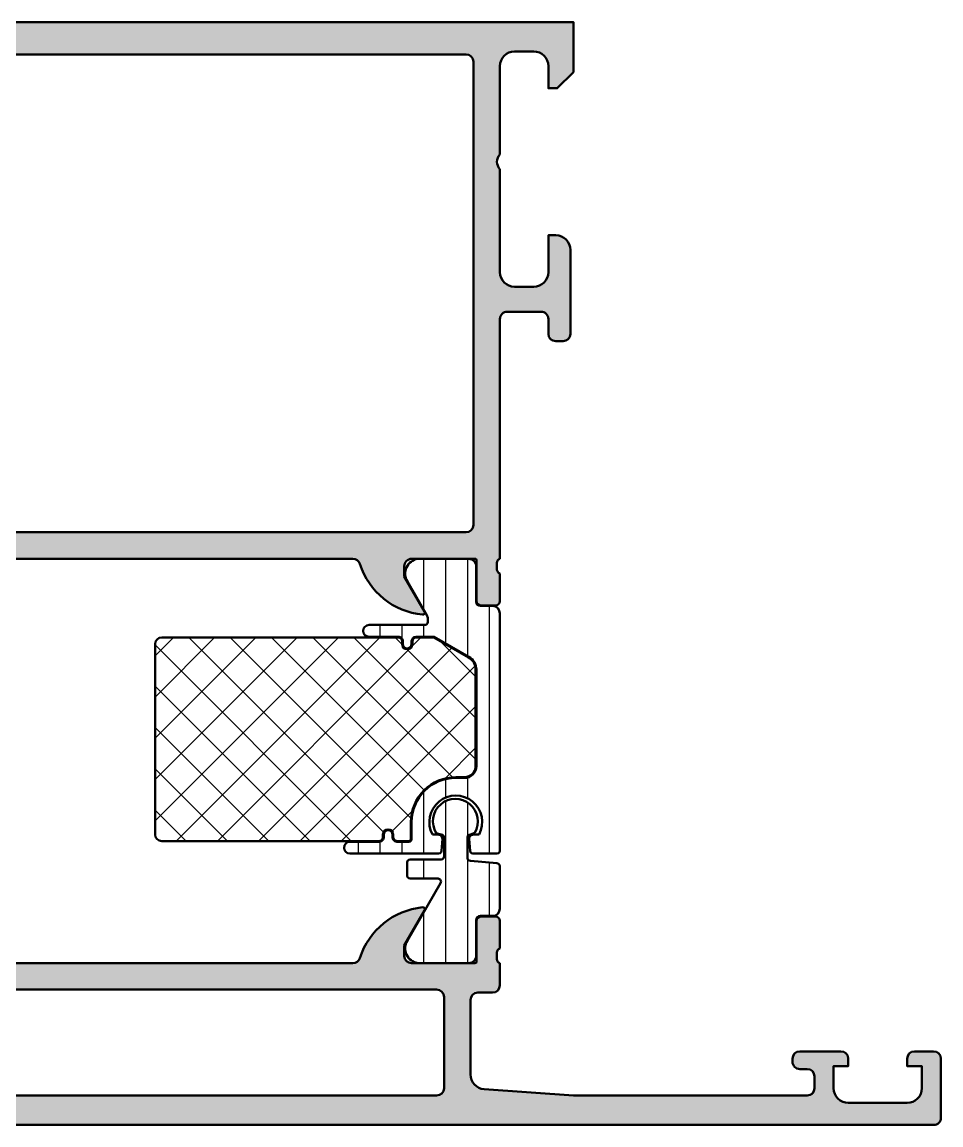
# Model space of a CAD drawing. Extents: x -20 to 105, y 0 to 75.
# Drawn here: x 42.5 to 105, y 0 to 75 of the extents above; entities that cross this region are included whole.
import ezdxf

# ---------------------------------------------------------------- set-up
doc = ezdxf.new("R2010")
doc.units = 0
for name, color, linetype, lineweight in [('0S-Alu contour', 7, 'Continuous', 50), ('0S-Alu hatch', 252, 'Continuous', 25), ('0S-Plastic contour', 254, 'Continuous', 50), ('0S-Plastic hatch', 253, 'Continuous', 25), ('0S-PT contour', 91, 'Continuous', 50), ('0S-PT hatch', 103, 'Continuous', 25)]:
    doc.layers.add(name, color=color, linetype=linetype, lineweight=lineweight)
pattern_1 = [(90, (0, 0), (-1.4859, 0), [])]

# ---------------------------------------------------------------- blocks, each defined once
blk = doc.blocks.new('397870__935E6EEB_79AB_4BBE_B17D_C2A7CAAF975D_')
at = {"layer": '0S-Alu hatch'}
h = blk.add_hatch(color=256, dxfattribs=at)
edge = h.paths.add_edge_path()
edge.add_arc((-19.49997110301821, 74.49997110301835), 0.5000288978166365, 90.00331115880773, 179.9966888411355)
edge.add_line((-19.99999999999986, 74.50000000000048), (-19.99999999999985, 70.49999999999989))
edge.add_arc((-19.49998673098433, 70.5000132690155), 0.5000132691915875, 180.0015204766631, 269.9984795231653)
edge.add_line((-19.49999999999994, 69.99999999999997), (-18.19998168945298, 69.99999999999997))
edge.add_arc((-18.19997896219301, 70.499982014267), 0.4999820142744678, 269.9996874677861, 360.0020610873894)
edge.add_line((-17.69999694824204, 70.50000000000057), (-17.69999694824204, 70.99999999999997))
edge.add_line((-17.69999694824204, 70.99999999999997), (-18.69999694824204, 70.99999999999997))
edge.add_line((-18.69999694824204, 70.99999999999997), (-18.69999694824204, 72.49999999999999))
edge.add_ellipse((-17.69994795253578, 72.4999510042937), major_axis=(-1.000048996906496, 0), ratio=1, start_angle=270.0028071096431, end_angle=359.99719289040536, ccw=False)
edge.add_line((-17.69999694824202, 73.49999999999997), (-13.69999694824201, 73.49999999999997))
edge.add_ellipse((-13.70000723977582, 72.49998970846617), major_axis=(-1.00001029158674, 0), ratio=1, start_angle=180.0005896547991, end_angle=269.99941034461665, ccw=False)
edge.add_line((-12.69999694824204, 72.4999999999898), (-12.69999694824203, 70.99999999999997))
edge.add_line((-12.69999694824203, 70.99999999999997), (-13.69999694824204, 70.99999999999997))
edge.add_line((-13.69999694824204, 70.99999999999997), (-13.69999694824204, 70.49999999999997))
edge.add_arc((-13.19999660142434, 70.50000034681767), 0.5000003468178204, 180.0000397532265, 269.9999602576483)
edge.add_line((-13.19999694824203, 69.99999999999997), (-11.89999389648419, 69.99999999999997))
edge.add_arc((-11.89999153711038, 70.49999764062613), 0.4999976406317292, 269.9997296344011, 360.0002703646504)
edge.add_line((-11.39999389648422, 70.49999999999167), (-11.39999389648422, 72.49999999999997))
edge.add_ellipse((-10.89998454049546, 72.49999064401122), major_axis=(-0.5000093560762882, 0), ratio=1, start_angle=270.00107209727815, end_angle=359.99892790300066, ccw=False)
edge.add_line((-10.89999389648423, 72.99999999999997), (-5.499984741210752, 72.99999999999997))
edge.add_ellipse((-5.499985892091351, 72.5000064784733), major_axis=(-0.4999935215280005, 0), ratio=1, start_angle=179.9992576120259, end_angle=269.99986811708914, ccw=False)
edge.add_line((-4.999992370605315, 72.5), (-4.999992370605312, 65.2000007629394))
edge.add_arc((-4.500004423110439, 65.19998871055999), 0.4999879476401361, 179.9986188657543, 270.0005068633535)
edge.add_line((-4.499999999999872, 64.70000076293942), (-1.999992370605355, 64.70000839233391))
edge.add_line((-1.999992370605355, 64.70000839233391), (-1.99999641353915, 58.49999046910133))
edge.add_ellipse((-2.525018358812973, 57.99999523906485), major_axis=(-0.7250126020134666, 0), ratio=1, start_angle=136.3986500484096, end_angle=223.6013499515912, ccw=False)
edge.add_line((-1.999996413539149, 57.50000000902839), (-1.999999999999857, 52.99999999999997))
edge.add_ellipse((-2.525026953992528, 52.49999999999997), major_axis=(-0.7250195186467895, 0), ratio=1, start_angle=136.3986500484093, end_angle=223.6013499515907, ccw=False)
edge.add_line((-1.99999999999986, 51.99999999999997), (-1.999999999999815, 38.49999999999997))
edge.add_ellipse((-2.078836446542838, 38.23247940800692), major_axis=(-0.2788950563273673, 0), ratio=1, start_angle=178.8354106258969, end_angle=253.5801235805082, ccw=False)
edge.add_line((-1.799998999999857, 38.22681100000852), (-1.7999989999998, 37.77321700000848))
edge.add_ellipse((-2.078867095642979, 37.76755634053142), major_axis=(-0.2789255417371603, 0), ratio=1, start_angle=106.4245945553539, end_angle=181.1628700728862, ccw=False)
edge.add_line((-1.999999999999814, 37.50001300000847), (-1.999999999999843, 35.62000199999996))
edge.add_arc((-1.699999999999803, 35.62000199999996), 0.3000000000000398, 180, 269.9999999999973)
edge.add_line((-1.699999999999818, 35.32000199999993), (-0.7200256809570647, 35.32000199999995))
edge.add_arc((-0.7200256809570647, 35.62000199999995), 0.2999999999999971, 270, 360)
edge.add_line((-0.4200256809570675, 35.62000199999995), (-0.4200256809570249, 38.37999999999998))
edge.add_ellipse((-0.3000256809570547, 38.37999999999998), major_axis=(-0.1199999999999702, 0), ratio=1, start_angle=269.99999999999034, end_angle=360, ccw=False)
edge.add_line((-0.3000256809570345, 38.49999999999995), (4.000000000000142, 38.50000000000001))
edge.add_ellipse((4.000000000000116, 37.99999999999997), major_axis=(-0.5000000000000356, 0), ratio=1, start_angle=180, end_angle=269.99999999999704, ccw=False)
edge.add_line((4.500000000000149, 37.99999999999997), (4.500000000000142, 37.30000000000001))
edge.add_line((4.500000000000142, 37.30000000000001), (3.118504542377792, 34.90717967697249))
edge.add_arc((3.238119784648461, 34.8381197846483), 0.1381197846483213, 149.999999999989, 275.6225775508006)
edge.add_arc((2.761776758826457, 39.67660886184737), 4.999999999999581, 275.6225775507932, 342.2515836439302)
edge.add_ellipse((8.000000000000194, 37.99999999999965), major_axis=(-0.5000000000003271, 0), ratio=1, start_angle=270.000000000001, end_angle=342.25158364393485, ccw=False)
edge.add_line((8.000000000000185, 38.49999999999998), (65.00000762939467, 38.49999999999998))
edge.add_ellipse((65.00000762939439, 37.9999999999991), major_axis=(-0.5000000000008811, 0), ratio=1, start_angle=197.7484163560363, end_angle=269.99999999996743, ccw=False)
edge.add_arc((70.23823087056813, 39.67660886184687), 4.999999999999041, 197.7484163560733, 264.3774224492097)
edge.add_arc((69.7618878447464, 34.83811978464821), 0.13811978464823, 264.3774224492078, 390.0000000000003)
edge.add_line((69.881503087017, 34.90717967697233), (68.50000762939467, 37.29999999999996))
edge.add_line((68.50000762939467, 37.29999999999996), (68.50000762939467, 37.99999999999997))
edge.add_ellipse((69.00000762939467, 37.99999999999997), major_axis=(-0.5, 0), ratio=1, start_angle=269.99999999999676, end_angle=360, ccw=False)
edge.add_line((69.0000076293947, 38.49999999999997), (73.30003331035182, 38.49999999999993))
edge.add_ellipse((73.3000333103519, 38.37999999999988), major_axis=(-0.1200000000000472, 0), ratio=1, start_angle=180, end_angle=270.0000000000407, ccw=False)
edge.add_line((73.42003331035195, 38.37999999999988), (73.4200333103519, 35.62000199999999))
edge.add_arc((73.72003331035191, 35.620002), 0.3000000000000158, 180, 270)
edge.add_line((73.72003331035191, 35.32000199999998), (74.70000762939466, 35.32000199999995))
edge.add_arc((74.70000762939466, 35.62000199999999), 0.3000000000000398, 270, 360)
edge.add_line((75.0000076293947, 35.62000199999999), (75.00000762939464, 37.5000130000085))
edge.add_ellipse((75.07887472503774, 37.76755634053141), major_axis=(-0.2789255417370989, 0), ratio=1, start_angle=-1.1628700728853119, end_angle=73.5754054446557, ccw=False)
edge.add_line((74.80000662939463, 37.77321700000846), (74.80000662939463, 38.22681100000843))
edge.add_ellipse((75.07884407593774, 38.2324794080068), major_axis=(-0.2788950563274945, 0), ratio=1, start_angle=-73.58012358050689, end_angle=1.1645893740949873, ccw=False)
edge.add_line((75.00000762939467, 38.49999999999996), (75.00000000000014, 54.79999542236325))
edge.add_ellipse((75.49999827358842, 54.79999714877497), major_axis=(-0.4999982735912559, 0), ratio=1, start_angle=-90.00019783289412, end_angle=0.00019783245289772822, ccw=False)
edge.add_line((75.50000000000014, 55.29999542236325), (77.80000305175795, 55.29999542236325))
edge.add_ellipse((77.80000732623444, 54.79999969683973), major_axis=(-0.4999957255417972, 0), ratio=1, start_angle=179.999510175691, end_angle=270.0004898231115, ccw=False)
edge.add_line((78.30000305175795, 54.79999542235928), (78.30000305175795, 53.79999542236325))
edge.add_arc((78.80000983745694, 53.80000220806224), 0.500006785745038, 180.0007775731472, 269.9992224267269)
edge.add_line((78.80000305175795, 53.29999542236325), (79.30000305175795, 53.29999542236325))
edge.add_arc((79.29999173048634, 53.80000674363486), 0.5000113213997756, 270.0012972927902, 359.9987027073093)
edge.add_line((79.80000305175795, 53.79999542236411), (79.80000305175795, 59.49999999999997))
edge.add_arc((78.79998753757256, 59.49998448581458), 1.000015514305737, 0.0008888833384499, 89.99911111644481)
edge.add_line((78.80000305175795, 60.49999999999997), (78.30000305175795, 60.49999999999997))
edge.add_line((78.30000305175795, 60.49999999999997), (78.30000305175795, 57.99999999999997))
edge.add_ellipse((77.30000111165069, 58.00000194010724), major_axis=(-1.000001940109149, 0), ratio=1, start_angle=90.00011115974343, end_angle=179.9998888388025, ccw=False)
edge.add_line((77.30000305175795, 56.99999999999997), (76.00000000000014, 56.99999999999997))
edge.add_ellipse((76.00001097890973, 58.00001097890956), major_axis=(-1.00001097896986, 0), ratio=1, start_angle=0.0006290382667089034, end_angle=89.99937096172329, ccw=False)
edge.add_line((75.00000000000014, 58.00000000000014), (75.00000762939467, 65.00000001420264))
edge.add_ellipse((75.52498341427102, 65.5000000071013), major_axis=(-0.7249824602052117, 0), ratio=1, start_angle=-43.60413838361609, end_angle=43.60413838361609, ccw=False)
edge.add_line((75.00000762939467, 65.99999999999997), (75.00000762939467, 71.99999999999997))
edge.add_ellipse((76.00001828574898, 71.99998934375607), major_axis=(-1.000010656411082, 0), ratio=1, start_angle=270.0010476850691, end_angle=359.99938944796605, ccw=False)
edge.add_line((76.00000000000014, 72.99999999999997), (77.30000305175795, 72.99999999999997))
edge.add_ellipse((77.29998302271947, 71.9999799709615), major_axis=(-1.000020029239044, 0), ratio=1, start_angle=180.0011475562655, end_angle=269.99885244361275, ccw=False)
edge.add_line((78.30000305175795, 71.99999999999784), (78.30000305175795, 70.49999999999997))
edge.add_line((78.30000305175795, 70.49999999999997), (78.90000152587905, 70.49999999999997))
edge.add_line((78.90000152587905, 70.49999999999997), (80.00000000000014, 71.59999847412107))
edge.add_line((80.00000000000014, 71.59999847412107), (80.00000000000017, 74.99999999999994))
edge.add_line((80.00000000000017, 74.99999999999994), (-19.49999999999984, 75))
edge = h.paths.add_edge_path()
edge.add_line((-0.1999969482419601, 61.70131987195429), (-0.1999893188474147, 65.50000858306878))
edge.add_arc((-1.199987271683738, 65.5000106302325), 0.9999979528384177, 359.9998827062908, 450.0001172940836)
edge.add_line((-1.199989318847499, 66.5000085830688), (-2.699989318847499, 66.5000085830688))
edge.add_ellipse((-2.699996894946124, 67.0000010069702), major_axis=(-0.4999924239587733, 0), ratio=1, start_angle=-0.0008681702599915297, end_angle=90.00086817010731, ccw=False)
edge.add_line((-3.199989318847499, 67.00000858306876), (-3.199989318847488, 72.29999542236034))
edge.add_ellipse((-2.699995507775113, 72.30000161125461), major_axis=(-0.4999938111106779, 0), ratio=1, start_angle=-89.99983493260532, end_angle=0.0007092043351235588, ccw=False)
edge.add_line((-2.699996948242045, 72.79999542236322), (72.70000457763686, 72.79999542236325))
edge.add_ellipse((72.70000151779524, 72.29999236252164), major_axis=(-0.5000030598509737, 0), ratio=1, start_angle=180.0003506287357, end_angle=269.9996493701244, ccw=False)
edge.add_line((73.20000457763686, 72.29999542236325), (73.20000457763688, 40.8000030517496))
edge.add_ellipse((72.70000151779524, 40.80000611159941), major_axis=(-0.5000030598509941, 0), ratio=1, start_angle=90.00035062987558, end_angle=179.9996493691856, ccw=False)
edge.add_line((72.70000457763686, 40.30000305175778), (0.3000030517579404, 40.30000305175778))
edge.add_ellipse((0.3000217403274661, 40.80002174032727), major_axis=(-0.5000186889187326, 0), ratio=1, start_angle=0.002141472121309107, end_angle=89.99785852772521, ccw=False)
edge.add_line((-0.199996948242017, 40.80000305175775), (-0.199996948242017, 48.80000305166084))
edge.add_line((-0.199996948242017, 48.80000305166084), (0.5000000000001706, 49.4999999999031))
edge.add_line((0.5000000000001706, 49.4999999999031), (0.5000000000001137, 61.00132292371217))
edge.add_line((0.5000000000001137, 61.00132292371217), (-0.1999969482419601, 61.70131987195429))
at = {"layer": '0S-Alu contour', "color": 7}
for points in [[(78.30000305175795, 71.99999999999784), (78.30000305175795, 70.49999999999997), (78.90000152587905, 70.49999999999997), (80.00000000000014, 71.59999847412107), (80.00000000000017, 74.99999999999994), (-19.49999999999984, 75)], [(-2.699996948242045, 72.79999542236322), (72.70000457763686, 72.79999542236325)], [(76.00000000000014, 72.99999999999997), (77.30000305175795, 72.99999999999997)], [(73.20000457763686, 72.29999542236325), (73.20000457763688, 40.8000030517496)], [(75.00000762939467, 65.99999999999997), (75.00000762939467, 71.99999999999997)], [(75.00000000000014, 58.00000000000014), (75.00000762939467, 65.00000001420264)], [(78.80000305175795, 60.49999999999997), (78.30000305175795, 60.49999999999997), (78.30000305175795, 57.99999999999997)], [(79.80000305175795, 53.79999542236411), (79.80000305175795, 59.49999999999997)], [(77.30000305175795, 56.99999999999997), (76.00000000000014, 56.99999999999997)], [(75.00000762939467, 38.49999999999996), (75.00000000000014, 54.79999542236325)], [(75.50000000000014, 55.29999542236325), (77.80000305175795, 55.29999542236325)], [(78.30000305175795, 54.79999542235928), (78.30000305175795, 53.79999542236325)], [(78.80000305175795, 53.29999542236325), (79.30000305175795, 53.29999542236325)], [(72.70000457763686, 40.30000305175778), (0.3000030517579405, 40.30000305175778)], [(8.000000000000185, 38.49999999999998), (65.00000762939467, 38.49999999999998)], [(69.0000076293947, 38.49999999999997), (73.30003331035182, 38.49999999999993)], [(73.42003331035195, 38.37999999999988), (73.4200333103519, 35.62000199999999)], [(69.881503087017, 34.90717967697233), (68.50000762939467, 37.29999999999996), (68.50000762939467, 37.99999999999997)], [(74.80000662939463, 37.77321700000846), (74.80000662939463, 38.22681100000843)], [(75.0000076293947, 35.62000199999999), (75.00000762939464, 37.5000130000085)], [(73.72003331035191, 35.32000199999998), (74.70000762939466, 35.32000199999995)]]:
    blk.add_lwpolyline(points, dxfattribs=at)
at = {"layer": '0S-Alu contour', "color": 7, "extrusion": (0, 0, -1)}
for centre, radius, start, end in [((-72.70000151779524, 72.29999236252164), 0.5000030598509737, 90.00035062987556, 179.9996493712643), ((-76.00001828574898, 71.99998934375607), 1.000010656411082, 0.000610552033979, 89.9989523149309), ((-77.29998302271947, 71.9999799709615), 1.000020029239044, 90.00114755638727, 179.9988524437345), ((-75.52498341427102, 65.5000000071013), 0.7249824602052117, 316.3958616163839, 43.60413838361607), ((-76.00001097890973, 58.00001097890956), 1.00001097896986, 270.0006290382768, 359.9993709617333), ((-77.30000111165069, 58.00000194010724), 1.000001940109149, 180.0001111611976, 269.9998888402566), ((-75.49999827358842, 54.79999714877497), 0.4999982735912559, 359.9998021675471, 90.00019783289412), ((-77.80000732623444, 54.79999969683973), 0.4999957255417973, 89.99951017688853, 180.000489824309), ((-72.70000151779524, 40.80000611159941), 0.5000030598509941, 180.0003506308145, 269.9996493701244), ((-65.00000762939439, 37.9999999999991), 0.5000000000008811, 90.00000000003257, 162.2515836439637), ((-69.00000762939467, 37.99999999999997), 0.5, 0, 90.00000000000325), ((-73.3000333103519, 38.37999999999988), 0.1200000000000472, 89.99999999995929, 180), ((-75.07884407593774, 38.2324794080068), 0.2788950563274945, 358.835410625905, 73.58012358050696), ((-75.07887472503774, 37.76755634053141), 0.2789255417370989, 286.4245945553443, 1.162870072885284)]:
    blk.add_arc(centre, radius, start, end, dxfattribs=at)
at = {"layer": '0S-Alu contour', "color": 7}
for centre, radius, start, end in [((78.79998753757256, 59.49998448581458), 1.000015514305737, 0.0008888833384499, 89.99911111644481), ((78.80000983745694, 53.80000220806224), 0.500006785745038, 180.0007775731472, 269.9992224267269), ((79.29999173048634, 53.80000674363486), 0.5000113213997756, 270.0012972927902, 359.9987027073093), ((70.23823087056813, 39.67660886184687), 4.999999999999041, 197.7484163560733, 264.3774224492097), ((73.72003331035191, 35.620002), 0.3000000000000158, 180, 270), ((74.70000762939466, 35.62000199999999), 0.3000000000000398, 270, 0), ((69.7618878447464, 34.83811978464821), 0.13811978464823, 264.3774224492078, 30.00000000000021)]:
    blk.add_arc(centre, radius, start, end, dxfattribs=at)
blk = doc.blocks.new('244459__B46D0965_59A4_4CD7_BDDD_BF04E3030992___56645F87_15DA_4BC9_9147_2524BDEBA6C4_')
at = {"layer": '0S-Plastic hatch'}
h = blk.add_hatch(dxfattribs=at)
h.set_pattern_fill('ANSI31', color=256, scale=0.4680000000000001, angle=45, style=0)
h.set_pattern_definition(pattern_1)
edge = h.paths.add_edge_path()
edge.add_line((75, 34.79000300009984), (75, 18.65002250671385))
edge.add_line((75, 18.65002250671385), (74.97308349609375, 18.5501079559326))
edge.add_line((74.97308349609375, 18.5501079559326), (74.89991760253906, 18.47692680358885))
edge.add_line((74.89991760253906, 18.47692680358885), (74.79998779296875, 18.4500102996826))
edge.add_line((74.79998779296875, 18.4500102996826), (73.16998291015625, 18.4500102996826))
edge.add_line((73.16998291015625, 18.4500102996826), (73.070068359375, 18.47692680358885))
edge.add_line((73.070068359375, 18.47692680358885), (72.99690246582031, 18.5501079559326))
edge.add_line((72.99690246582031, 18.5501079559326), (72.96998596191406, 18.65002250671385))
edge.add_line((72.96998596191406, 18.65002250671385), (72.89999389648438, 19.4500102996826))
edge.add_line((72.89999389648438, 19.4500102996826), (72.94000244140625, 19.6001567840576))
edge.add_line((72.94000244140625, 19.6001567840576), (73.04986572265625, 19.7100200653076))
edge.add_line((73.04986572265625, 19.7100200653076), (73.21800231933592, 19.74999809265135))
edge.add_line((73.21800231933592, 19.74999809265135), (73.58656311035156, 19.74999809265135))
edge.add_arc((72, 20.59650078484446), 1.798262859266856, 331.9180754298219, 568.0819245701781)
edge.add_line((70.41343688964842, 19.74999809265135), (70.78199768066406, 19.74999809265135))
edge.add_line((70.78199768066406, 19.74999809265135), (70.95013427734375, 19.7100200653076))
edge.add_line((70.95013427734375, 19.7100200653076), (71.05999755859375, 19.6001567840576))
edge.add_line((71.05999755859375, 19.6001567840576), (71.09999084472656, 19.4500102996826))
edge.add_line((71.09999084472656, 19.4500102996826), (71.02999877929688, 18.65002250671385))
edge.add_line((71.02999877929688, 18.65002250671385), (71.00309753417969, 18.5501079559326))
edge.add_line((71.00309753417969, 18.5501079559326), (70.929931640625, 18.47692680358885))
edge.add_line((70.929931640625, 18.47692680358885), (70.83000183105467, 18.4500102996826))
edge.add_line((70.83000183105467, 18.4500102996826), (64.80000305175781, 18.4500102996826))
edge.add_ellipse((64.80000305175781, 18.85000419616698), major_axis=(-0.399993896484375, 0), ratio=1, start_angle=-90, end_angle=90, ccw=False)
edge.add_line((64.80000305175781, 19.24999809265135), (66.80000305175781, 19.24999809265135))
edge.add_line((66.80000305175781, 19.24999809265135), (66.94999694824217, 19.29015922546385))
edge.add_line((66.94999694824217, 19.29015922546385), (67.059814453125, 19.3999614715576))
edge.add_line((67.059814453125, 19.3999614715576), (67.10000610351562, 19.54998588562011))
edge.add_line((67.10000610351562, 19.54998588562011), (67.10000610351562, 19.74999809265135))
edge.add_ellipse((67.4000015258789, 19.74999809265135), major_axis=(-0.2999954223632812, 0), ratio=1, start_angle=180, end_angle=360, ccw=False)
edge.add_line((67.69999694824217, 19.74999809265135), (67.69999694824217, 19.5499858856201))
edge.add_line((67.69999694824217, 19.5499858856201), (67.74018859863281, 19.3999614715576))
edge.add_line((67.74018859863281, 19.3999614715576), (67.85000610351562, 19.29015922546385))
edge.add_line((67.85000610351562, 19.29015922546385), (68, 19.24999809265135))
edge.add_line((68, 19.24999809265135), (68.80000305175781, 19.24999809265135))
edge.add_line((68.80000305175781, 19.24999809265135), (68.89999389648438, 19.2767925262451))
edge.add_line((68.89999389648438, 19.2767925262451), (68.97320556640625, 19.34997367858885))
edge.add_line((68.97320556640625, 19.34997367858885), (69, 19.4500102996826))
edge.add_line((69, 19.4500102996826), (69, 20.59997367858885))
edge.add_ellipse((71.99993273230837, 20.60004094628048), major_axis=(-2.99993273306254, 0), ratio=1, start_angle=-90.00128474708322, end_angle=0.0012847472241901414, ccw=False)
edge.add_line((72, 23.59997367858885), (72.5999984741211, 23.59997367858885))
edge.add_arc((72.60080461122257, 24.39917064067952), 0.799197368659311, 269.9422066897775, 360.0610716947241)
edge.add_line((73.40000152587892, 24.4000225067139), (73.39998626708984, 30.96374320983885))
edge.add_arc((72.40005571273866, 30.9638071344111), 0.9999305563945116, 359.9963371374206, 420.0103377062304)
edge.add_line((72.89986473927482, 31.82986259141395), (70.5262324426535, 33.20000000009985))
edge.add_line((70.5262324426535, 33.20000000009985), (69.30000000000001, 33.20000000009985))
edge.add_arc((69.30000000000001, 32.90000000009988), 0.299999999999979, 90, 180)
edge.add_line((69.00000000000003, 32.90000000009988), (69.00000000000007, 32.70000000009999))
edge.add_ellipse((68.70000000000007, 32.70000000009996), major_axis=(-0.2999999999999971, 0), ratio=1, start_angle=0, end_angle=180, ccw=False)
edge.add_line((68.40000000000008, 32.70000000009996), (68.40000000000006, 32.90000000009985))
edge.add_arc((68.10000000009796, 32.90000000009984), 0.2999999999021119, 0, 90.00000000000273)
edge.add_line((68.10000000009795, 33.20000000000195), (66.10000000000002, 33.20000000009985))
edge.add_ellipse((66.10000000000002, 33.60000000009986), major_axis=(-0.4000000000000057, 0), ratio=1, start_angle=-90, end_angle=90, ccw=False)
edge.add_line((66.10000000000002, 34.00000000009986), (69.90000000000005, 34.00000000009986))
edge.add_arc((69.90000000000005, 34.20000000009987), 0.2000000000000073, 270, 360)
edge.add_line((70.10000000000005, 34.20000000009987), (70.10000000000005, 34.41474721315083))
edge.add_arc((69.60000000000002, 34.41474721315083), 0.5000000000000268, 0, 29.99995113626276)
edge.add_line((70.03301291510039, 34.66474684386319), (68.71451850190054, 36.95954700009985))
edge.add_ellipse((69.5557711508919, 37.50018192537701), major_axis=(-0.9999960709244895, 0), ratio=1, start_angle=-81.81839194809942, end_angle=32.727016099840796, ccw=False)
edge.add_line((69.41346050190053, 38.49000000009986), (72.8900020000003, 38.49000010568572))
edge.add_ellipse((72.89000463962536, 37.99000412824713), major_axis=(-0.4999959774455691, 0), ratio=1, start_angle=179.9996975182268, end_angle=270.00030248118503, ccw=False)
edge.add_line((73.39000061706396, 37.9900014886169), (73.38966866666694, 35.59000310568572))
edge.add_arc((73.68966866666696, 35.59000310568572), 0.3000000000000099, 180, 270)
edge.add_line((73.68966866666696, 35.29000310568571), (74.5000000651498, 35.29000300009985))
edge.add_ellipse((74.5, 34.79000300009985), major_axis=(-0.4999999999999972, 0), ratio=1, start_angle=180, end_angle=269.9999925343822, ccw=False)
at = {"layer": '0S-Plastic contour', "color": 7}
for points in [[(69.41346050190053, 38.49000000009986), (72.8900020000003, 38.49000010568572)], [(73.39000061706396, 37.9900014886169), (73.38966866666694, 35.59000310568572)], [(70.03301291510039, 34.66474684386319), (68.71451850190054, 36.95954700009985)], [(73.68966866666696, 35.29000310568571), (74.5000000651498, 35.29000300009985)], [(75, 34.79000300009984), (75, 18.65002250671385), (74.97308349609375, 18.5501079559326), (74.89991760253906, 18.47692680358885), (74.79998779296875, 18.4500102996826), (73.16998291015625, 18.4500102996826), (73.070068359375, 18.47692680358885), (72.99690246582031, 18.5501079559326), (72.96998596191406, 18.65002250671385), (72.89999389648438, 19.4500102996826), (72.94000244140625, 19.6001567840576), (73.04986572265625, 19.7100200653076), (73.21800231933592, 19.74999809265135), (73.58656311035156, 19.74999809265135)], [(66.10000000000002, 34.00000000009986), (69.90000000000005, 34.00000000009986)], [(70.10000000000005, 34.20000000009987), (70.10000000000005, 34.41474721315083)], [(68.10000000009795, 33.20000000000195), (66.10000000000002, 33.20000000009985)], [(72.89986473927482, 31.82986259141395), (70.5262324426535, 33.20000000009985), (69.30000000000001, 33.20000000009985)], [(68.40000000000008, 32.70000000009996), (68.40000000000006, 32.90000000009985)], [(69.00000000000003, 32.90000000009988), (69.00000000000007, 32.70000000009999)], [(73.40000152587892, 24.4000225067139), (73.39998626708984, 30.96374320983885)], [(72, 23.59997367858885), (72.5999984741211, 23.59997367858885)], [(67.69999694824217, 19.74999809265135), (67.69999694824217, 19.5499858856201), (67.74018859863281, 19.3999614715576), (67.85000610351562, 19.29015922546385), (68, 19.24999809265135), (68.80000305175781, 19.24999809265135), (68.89999389648438, 19.2767925262451), (68.97320556640625, 19.34997367858885), (69, 19.4500102996826), (69, 20.59997367858885)], [(70.41343688964842, 19.74999809265135), (70.78199768066406, 19.74999809265135), (70.95013427734375, 19.7100200653076), (71.05999755859375, 19.6001567840576), (71.09999084472656, 19.4500102996826), (71.02999877929688, 18.65002250671385), (71.00309753417969, 18.5501079559326), (70.929931640625, 18.47692680358885), (70.83000183105467, 18.4500102996826), (64.80000305175781, 18.4500102996826)], [(64.80000305175781, 19.24999809265135), (66.80000305175781, 19.24999809265135), (66.94999694824217, 19.29015922546385), (67.059814453125, 19.3999614715576), (67.10000610351562, 19.54998588562011), (67.10000610351562, 19.74999809265135)]]:
    blk.add_lwpolyline(points, dxfattribs=at)
at = {"layer": '0S-Plastic contour', "color": 7, "extrusion": (0, 0, -1)}
for centre, radius, start, end in [((-69.5557711508919, 37.50018192537701), 0.9999960709244895, 327.2729839001593, 81.81839194809947), ((-72.89000463962536, 37.99000412824713), 0.4999959774455691, 89.99969751881494, 180.0003024817733), ((-74.5, 34.79000300009985), 0.4999999999999972, 90.00000746561778, 180), ((-66.10000000000002, 33.60000000009986), 0.4000000000000057, 270, 90), ((-68.70000000000007, 32.70000000009996), 0.2999999999999971, 180, 0), ((-71.99993273230837, 20.60004094628048), 2.99993273306254, 359.9987152527758, 90.00128474708318), ((-67.4000015258789, 19.74999809265135), 0.2999954223632812, 0, 180), ((-64.80000305175781, 18.85000419616698), 0.399993896484375, 270, 90)]:
    blk.add_arc(centre, radius, start, end, dxfattribs=at)
at = {"layer": '0S-Plastic contour', "color": 7}
for centre, radius, start, end in [((73.68966866666696, 35.59000310568572), 0.3000000000000099, 180, 270), ((69.60000000000002, 34.41474721315083), 0.5000000000000268, 0, 29.99995113626276), ((69.90000000000005, 34.20000000009987), 0.2000000000000073, 270, 0), ((68.10000000009796, 32.90000000009984), 0.2999999999021119, 0, 90.00000000000273), ((69.30000000000001, 32.90000000009988), 0.299999999999979, 90, 180), ((72.40005571273866, 30.9638071344111), 0.9999305563945116, 359.9963371374206, 60.01033770623045), ((72.60080461122257, 24.39917064067952), 0.799197368659311, 269.9422066897775, 0.0610716947241366), ((72, 20.59650078484446), 1.798262859266856, 331.9180754298219, 208.0819245701781)]:
    blk.add_arc(centre, radius, start, end, dxfattribs=at)
blk = doc.blocks.new('244459__CD5CF1D5_5C6E_4BA0_846D_A1A1D3886782___D62A0278_56C0_476B_971D_AB7F1FEFFF36_')
at = {"layer": '0S-Plastic hatch'}
h = blk.add_hatch(dxfattribs=at)
h.set_pattern_fill('ANSI31', color=256, scale=0.4680000000000001, angle=45, style=0)
h.set_pattern_definition(pattern_1)
edge = h.paths.add_edge_path()
edge.add_ellipse((74.5, 14.70999699999998), major_axis=(-0.5, 0), ratio=1, start_angle=90, end_angle=180, ccw=False)
edge.add_line((74.5, 14.20999699999998), (73.68966866666668, 14.20999699999998))
edge.add_arc((73.68966866666668, 13.90999699999998), 0.3000000000000014, 90, 180)
edge.add_line((73.38966866666668, 13.90999699999998), (73.39000061706369, 11.50999861706368))
edge.add_ellipse((72.89000463962508, 11.50999597743859), major_axis=(-0.4999959774455833, 0), ratio=1, start_angle=89.99969751881491, end_angle=180.0003024817733, ccw=False)
edge.add_line((72.89000200000001, 11.00999999999998), (69.41346050190053, 11.00999999999998))
edge.add_ellipse((69.55577115089186, 11.99981807472283), major_axis=(-0.9999960709244685, 0), ratio=1, start_angle=-32.72701609984108, end_angle=81.81839194810169, ccw=False)
edge.add_line((68.71451850190053, 12.54045299999998), (70.9716962113061, 16.45000001028016))
edge.add_arc((70.79849112461395, 16.54999999999998), 0.2000000000000006, 330.000003400655, 450)
edge.add_line((70.79849112461395, 16.74999999999998), (68.90000915527344, 16.74999999999998))
edge.add_line((68.90000915527344, 16.74999999999998), (68.80008697509766, 16.77691650390623))
edge.add_line((68.80008697509766, 16.77691650390623), (68.72692108154295, 16.85009765624998))
edge.add_line((68.72692108154295, 16.85009765624998), (68.70000457763672, 16.95001220703123))
edge.add_line((68.70000457763672, 16.95001220703123), (68.70000457763672, 17.8500061035156))
edge.add_line((68.70000457763672, 17.8500061035156), (68.72691345214842, 17.94992065429686))
edge.add_line((68.72691345214842, 17.94992065429686), (68.80008697509766, 18.02310180664061))
edge.add_line((68.80008697509766, 18.02310180664061), (68.90000915527344, 18.05001831054686))
edge.add_line((68.90000915527344, 18.05001831054686), (71.00000762939453, 18.05001831054686))
edge.add_line((71.00000762939453, 18.05001831054686), (71.09992218017578, 18.07693481445311))
edge.add_line((71.09992218017578, 18.07693481445311), (71.173095703125, 18.15008544921873))
edge.add_line((71.173095703125, 18.15008544921873), (71.20000457763672, 18.24999999999998))
edge.add_line((71.20000457763672, 18.24999999999998), (71.20000457763672, 19.55002021789549))
edge.add_line((71.20000457763672, 19.55002021789549), (71.173095703125, 19.64993476867674))
edge.add_line((71.173095703125, 19.64993476867674), (71.09992218017578, 19.72311592102049))
edge.add_line((71.09992218017578, 19.72311592102049), (71, 19.75003242492674))
edge.add_line((71, 19.75003242492674), (70.67254097964593, 19.84570047772016))
edge.add_ellipse((71.97367198812321, 20.64695627903473), major_axis=(-1.528055221633502, 0), ratio=1, start_angle=149.4279100245018, end_angle=31.625378596233872, ccw=False)
edge.add_line((73.28931208539427, 19.86975367043513), (73.00000762939453, 19.75003242492674))
edge.add_line((73.00000762939453, 19.75003242492674), (72.90008544921875, 19.7231159210205))
edge.add_line((72.90008544921875, 19.7231159210205), (72.82691192626953, 19.64993476867674))
edge.add_line((72.82691192626953, 19.64993476867674), (72.80000305175781, 19.55002021789549))
edge.add_line((72.80000305175781, 19.55002021789549), (72.80000305175781, 18.15002441406248))
edge.add_line((72.80000305175781, 18.15002441406248), (72.82691192626953, 18.05007934570311))
edge.add_line((72.82691192626953, 18.05007934570311), (72.90008544921875, 17.97692871093748))
edge.add_line((72.90008544921875, 17.97692871093748), (73, 17.95001220703123))
edge.add_line((73, 17.95001220703123), (74.80000305175781, 17.79251098632811))
edge.add_line((74.80000305175781, 17.79251098632811), (74.89991760253906, 17.76559448242186))
edge.add_line((74.89991760253906, 17.76559448242186), (74.97309112548828, 17.69241333007811))
edge.add_line((74.97309112548828, 17.69241333007811), (74.99999999999974, 17.59249877929686))
edge.add_line((74.99999999999974, 17.59249877929686), (75, 14.70999699999998))
at = {"layer": '0S-Plastic contour', "color": 7}
for points in [[(70.79849112461395, 16.74999999999998), (68.90000915527344, 16.74999999999998), (68.80008697509766, 16.77691650390623), (68.72692108154295, 16.85009765624998), (68.70000457763672, 16.95001220703123), (68.70000457763672, 17.8500061035156), (68.72691345214842, 17.94992065429686), (68.80008697509766, 18.02310180664061), (68.90000915527344, 18.05001831054686), (71.00000762939453, 18.05001831054686), (71.09992218017578, 18.07693481445311), (71.173095703125, 18.15008544921873), (71.20000457763672, 18.24999999999998), (71.20000457763672, 19.55002021789549), (71.173095703125, 19.64993476867674), (71.09992218017578, 19.72311592102049), (71, 19.75003242492674), (70.67254097964593, 19.84570047772016)], [(73.28931208539427, 19.86975367043513), (73.00000762939453, 19.75003242492674), (72.90008544921875, 19.7231159210205), (72.82691192626953, 19.64993476867674), (72.80000305175781, 19.55002021789549), (72.80000305175781, 18.15002441406248), (72.82691192626953, 18.05007934570311), (72.90008544921875, 17.97692871093748), (73, 17.95001220703123), (74.80000305175781, 17.79251098632811), (74.89991760253906, 17.76559448242186), (74.97309112548828, 17.69241333007811), (74.99999999999974, 17.59249877929686), (75, 14.70999699999998)], [(68.71451850190053, 12.54045299999998), (70.9716962113061, 16.45000001028016)], [(73.38966866666668, 13.90999699999998), (73.39000061706369, 11.50999861706368)], [(74.5, 14.20999699999998), (73.68966866666668, 14.20999699999998)], [(72.89000200000001, 11.00999999999998), (69.41346050190053, 11.00999999999998)]]:
    blk.add_lwpolyline(points, dxfattribs=at)
at = {"layer": '0S-Plastic contour', "color": 7, "extrusion": (0, 0, -1)}
for centre, radius, start, end in [((-71.97367198812321, 20.64695627903473), 1.528055221633502, 328.3746214037661, 210.5720899754983), ((-74.5, 14.70999699999998), 0.5, 180, 270), ((-69.55577115089186, 11.99981807472283), 0.9999960709244685, 278.1816080518983, 32.72701609984105), ((-72.89000463962508, 11.50999597743859), 0.4999959774455833, 179.9996975182267, 270.0003024811851)]:
    blk.add_arc(centre, radius, start, end, dxfattribs=at)
at = {"layer": '0S-Plastic contour', "color": 7}
for centre, radius, start, end in [((70.79849112461395, 16.54999999999998), 0.2000000000000006, 330.000003400655, 90), ((73.68966866666668, 13.90999699999998), 0.3000000000000014, 90, 180)]:
    blk.add_arc(centre, radius, start, end, dxfattribs=at)
blk = doc.blocks.new('395710__B9D7902E_204B_4591_94B0_3DFAFFC21862_')
at = {"layer": '0S-PT hatch'}
h = blk.add_hatch(dxfattribs=at)
h.set_pattern_fill('ANSI37', color=256, scale=0.625, angle=90, style=0)
h.set_pattern_definition([(135, (0, 0), (-1.403165018917055, -1.403165018917055), []), (225, (0, 0), (1.403165018917055, -1.403165018917055), [])])
edge = h.paths.add_edge_path()
edge.add_line((51.5506011372997, 32.70000000000194), (51.5506011372997, 19.75024507800027))
edge.add_arc((52.00060113729961, 19.75024507800015), 0.4499999999998895, 180, 269.9990437979573)
edge.add_line((52.00059362730632, 19.30024507806293), (66.79342552156575, 19.29999820242986))
edge.add_line((66.79342552156575, 19.29999820242986), (66.9241203321667, 19.33499197063959))
edge.add_line((66.9241203321667, 19.33499197063959), (67.01498530460181, 19.42584431767907))
edge.add_line((67.01498530460181, 19.42584431767907), (67.05000610351563, 19.55656736054949))
edge.add_line((67.05000610351563, 19.55656736054949), (67.05000610351563, 19.74999809265135))
edge.add_ellipse((67.4000015258789, 19.74999809265135), major_axis=(-0.3499954223632784, 0), ratio=1, start_angle=180, end_angle=360, ccw=False)
edge.add_line((67.74999694824218, 19.74999809265135), (67.7499969482422, 19.55656736054948))
edge.add_line((67.7499969482422, 19.55656736054948), (67.785017747156, 19.42584431767908))
edge.add_line((67.785017747156, 19.42584431767908), (67.87588271959115, 19.33499197063959))
edge.add_line((67.87588271959115, 19.33499197063959), (68.0065779401931, 19.29999809265135))
edge.add_line((68.0065779401931, 19.29999809265135), (68.79341995995783, 19.29999809265135))
edge.add_line((68.79341995995783, 19.29999809265135), (68.87411703936868, 19.32162239777045))
edge.add_line((68.87411703936868, 19.32162239777045), (68.92837641816679, 19.3758591590701))
edge.add_line((68.92837641816679, 19.3758591590701), (68.9499999999957, 19.45659048166135))
edge.add_line((68.9499999999957, 19.45659048166135), (68.94999999924582, 20.6000409462805))
edge.add_ellipse((71.99993273233977, 20.60004094624908), major_axis=(-3.049932733093952, 0), ratio=1, start_angle=269.99999999940945, end_angle=360, ccw=False)
edge.add_line((71.9999327323712, 23.64997367934303), (72.60002409849912, 23.64997367858882))
edge.add_arc((72.60080461122257, 24.39917064067951), 0.7491973686593024, 269.9403093298638, 360.0630723143877)
edge.add_line((73.35000152594185, 24.39999537162536), (73.3499862691306, 30.96380934273023))
edge.add_arc((72.40005172964834, 30.96380483453186), 0.9499345394929504, 0.0002719131678684, 60.01047642650516)
edge.add_line((72.87486856824694, 31.78655911079234), (70.51283735234261, 33.15000000009986))
edge.add_line((70.51283735234261, 33.15000000009986), (69.30000000000001, 33.15000000009985))
edge.add_arc((69.30000000000001, 32.90000000009988), 0.2499999999999787, 90, 180)
edge.add_line((69.05000000000004, 32.90000000009988), (69.05000000000007, 32.7000000001))
edge.add_ellipse((68.70000000000007, 32.70000000009998), major_axis=(-0.3499999999999943, 0), ratio=1, start_angle=0, end_angle=180, ccw=False)
edge.add_line((68.35000000000007, 32.70000000009998), (68.35000000000007, 32.90000000009984))
edge.add_arc((68.10000000000008, 32.90000000009984), 0.25, 0, 90)
edge.add_line((68.10000000000008, 33.15000000009984), (52.00060113729972, 33.15000000000195))
edge.add_arc((52.00060113729972, 32.70000000000194), 0.4500000000000171, 90, 180)
at = {"layer": '0S-PT contour', "color": 7}
for points in [[(68.10000000000008, 33.15000000009984), (52.00060113729972, 33.15000000000195)], [(72.87486856824694, 31.78655911079234), (70.51283735234261, 33.15000000009986), (69.30000000000001, 33.15000000009985)], [(51.5506011372997, 32.70000000000194), (51.5506011372997, 19.75024507800027)], [(68.35000000000007, 32.70000000009998), (68.35000000000007, 32.90000000009984)], [(69.05000000000004, 32.90000000009988), (69.05000000000007, 32.7000000001)], [(73.35000152594185, 24.39999537162536), (73.3499862691306, 30.96380934273023)], [(71.9999327323712, 23.64997367934303), (72.60002409849912, 23.64997367858882)], [(67.74999694824218, 19.74999809265135), (67.7499969482422, 19.55656736054948), (67.785017747156, 19.42584431767908), (67.87588271959115, 19.33499197063959), (68.0065779401931, 19.29999809265135), (68.79341995995783, 19.29999809265135), (68.87411703936868, 19.32162239777045), (68.92837641816679, 19.3758591590701), (68.9499999999957, 19.45659048166135), (68.94999999924582, 20.6000409462805)], [(52.00059362730632, 19.30024507806293), (66.79342552156575, 19.29999820242986), (66.9241203321667, 19.33499197063959), (67.01498530460181, 19.42584431767907), (67.05000610351563, 19.55656736054949), (67.05000610351563, 19.74999809265135)]]:
    blk.add_lwpolyline(points, dxfattribs=at)
for centre, radius, start, end in [((52.00060113729972, 32.70000000000194), 0.4500000000000171, 90, 180), ((68.10000000000008, 32.90000000009984), 0.25, 0, 90), ((69.30000000000001, 32.90000000009988), 0.2499999999999787, 90, 180), ((72.40005172964834, 30.96380483453186), 0.9499345394929504, 0.0002719131678684, 60.01047642650516), ((72.60080461122257, 24.39917064067951), 0.7491973686593024, 269.9403093298638, 0.0630723143876975), ((52.00060113729961, 19.75024507800015), 0.4499999999998895, 180, 269.9990437979573)]:
    blk.add_arc(centre, radius, start, end, dxfattribs=at)
at = {"layer": '0S-PT contour', "color": 7, "extrusion": (0, 0, -1)}
for centre, radius, start, end in [((-68.70000000000007, 32.70000000009998), 0.3499999999999943, 180, 0), ((-71.99993273233977, 20.60004094624908), 3.049932733093953, 0, 90.00000000059053), ((-67.4000015258789, 19.74999809265135), 0.3499954223632784, 0, 180)]:
    blk.add_arc(centre, radius, start, end, dxfattribs=at)
blk = doc.blocks.new('304680__3890B574_CD32_41A6_A31F_13290BA51FE4_')
at = {"layer": '0S-Alu hatch'}
h = blk.add_hatch(color=256, dxfattribs=at)
edge = h.paths.add_edge_path()
edge.add_arc((-4.499986730984389, 9.00001326901561), 0.5000132691916728, 180.0015204766631, 269.9984795231653)
edge.add_line((-4.5, 8.5), (4.5, 8.5))
edge.add_ellipse((4.500002359656192, 8.000002359656193), major_axis=(-0.4999976403493749, 0), ratio=1, start_angle=179.9997296029986, end_angle=270.00027039795793, ccw=False)
edge.add_line((5, 8.000000000008347), (5, 0.5))
edge.add_arc((5.500013264499287, 0.5000132644992874), 0.5000132646752297, 180.0015199592933, 269.9984800406703)
edge.add_line((5.5, 0), (104.5000000298023, -1e-16))
edge.add_arc((104.5000061934078, 0.4999938065563034), 0.4999938065942939, 269.9992936940935, 359.9998354540943)
edge.add_line((105, 0.4999923706208486), (105, 4.5))
edge.add_arc((104.4999904104083, 4.499990410408356), 0.500009589683602, 0.0010988653905509, 89.99890113481884)
edge.add_line((104.5, 5), (103.1999969482422, 5.000000000000001))
edge.add_arc((103.2000063837493, 4.499990564492911), 0.5000094355961175, 90.00108120906467, 179.9989187908164)
edge.add_line((102.6999969482422, 4.500000000001044), (102.6999969482422, 4))
edge.add_line((102.6999969482422, 4), (103.6999969482422, 4))
edge.add_line((103.6999969482422, 4), (103.6999969482422, 2.5))
edge.add_ellipse((102.7000027115852, 2.499994236656969), major_axis=(-0.9999942366735822, 0), ratio=1, start_angle=89.99966978286562, end_angle=180.000330217308, ccw=False)
edge.add_line((102.6999969482422, 1.5), (98.69999694824222, 1.499999999999999))
edge.add_ellipse((98.69999127768871, 2.49999432944652), major_axis=(-0.9999943294625989, 0), ratio=1, start_angle=-0.00032490097822801545, end_angle=90.00032490062489, ccw=False)
edge.add_line((97.69999694824219, 2.5000000000062), (97.69999694824219, 4))
edge.add_line((97.69999694824219, 4), (98.69999694824219, 4))
edge.add_line((98.69999694824219, 4), (98.69999694824219, 4.5))
edge.add_arc((98.1999875127287, 4.499990564486507), 0.5000094356025196, 0.0010812098577286, 89.99891879020257)
edge.add_line((98.19999694824217, 5), (95.39999389648438, 5))
edge.add_arc((95.40000203218067, 4.499999493764178), 0.5000005063020142, 90.00093228117775, 179.9999419936358)
edge.add_line((94.9000015258789, 4.499999999965712), (94.9000015258789, 4.299995422363281))
edge.add_arc((95.39999916650504, 4.299993062989409), 0.4999976406316958, 179.9997296340016, 270.0002703656054)
edge.add_line((95.4000015258789, 3.79999542236328), (95.9000015258789, 3.79999542236328))
edge.add_ellipse((95.89999232891141, 3.299986225395782), major_axis=(-0.5000091970520805, 0), ratio=1, start_angle=180.0010538755856, end_angle=269.99894612454125, ccw=False)
edge.add_line((96.4000015258789, 3.299995422364383), (96.4000015258789, 2.499999999999997))
edge.add_ellipse((95.90000141815759, 2.500000107721321), major_axis=(-0.5000001077213314, 0), ratio=1, start_angle=90.00001234395131, end_angle=179.9999876867014, ccw=False)
edge.add_line((95.9000015258789, 2), (80, 2))
edge.add_line((80, 2), (73.92875392986605, 2.433654439061506))
edge.add_ellipse((74, 3.43111320888132), major_axis=(-0.9999999999999948, 0), ratio=1, start_angle=0, end_angle=85.91443950455528, ccw=False)
edge.add_line((73, 3.431113208881319), (73, 8.49999999999999))
edge.add_ellipse((73.5, 8.499999999999998), major_axis=(-0.5, 0), ratio=1, start_angle=270, end_angle=360, ccw=False)
edge.add_line((73.5, 9), (74.5, 9))
edge.add_arc((74.5, 9.5), 0.5, 270, 360)
edge.add_line((75, 9.5), (75, 10.99999999999998))
edge.add_ellipse((75.07883644654306, 11.26752059199312), major_axis=(-0.2788950563274558, 0), ratio=1, start_angle=-1.164589374096181, end_angle=73.58012358050462, ccw=False)
edge.add_line((74.799999, 11.27318899999149), (74.799999, 11.72678299999148))
edge.add_ellipse((75.07886709564316, 11.73244365946856), major_axis=(-0.2789255417371438, 0), ratio=1, start_angle=-73.57540544464632, end_angle=1.162870072890314, ccw=False)
edge.add_line((75, 11.99998699999149), (75, 13.879998))
edge.add_arc((74.69999999999997, 13.879998), 0.3000000000000025, 0, 90)
edge.add_line((74.69999999999997, 14.179998), (73.7200256809572, 14.179998))
edge.add_arc((73.7200256809572, 13.879998), 0.2999999999999971, 90, 180)
edge.add_line((73.42002568095721, 13.879998), (73.4200256809572, 11.12))
edge.add_ellipse((73.3000256809572, 11.11999999999999), major_axis=(-0.1199999999999903, 0), ratio=1, start_angle=90.00000000000682, end_angle=180, ccw=False)
edge.add_line((73.3000256809572, 11), (69, 11))
edge.add_ellipse((69, 11.5), major_axis=(-0.5, 0), ratio=1, start_angle=0, end_angle=90, ccw=False)
edge.add_line((68.5, 11.5), (68.5, 12.19999999999999))
edge.add_line((68.5, 12.19999999999999), (69.88149545762235, 14.59282032302755))
edge.add_arc((69.76188021535168, 14.6618802153517), 0.1381197846483022, 330.0000000000011, 455.6225775507833)
edge.add_arc((70.23822324117381, 9.823391138152083), 5.000000000000122, 95.6225775507935, 162.2515836439299)
edge.add_ellipse((65.00000000000001, 11.49999999999985), major_axis=(-0.4999999999998616, 0), ratio=1, start_angle=89.9999999999983, end_angle=162.2515836439337, ccw=False)
edge.add_line((65, 10.99999999999999), (8.000000000000014, 11))
edge.add_ellipse((8.000000000000101, 11.50000000000001), major_axis=(-0.5000000000000089, 0), ratio=1, start_angle=17.748416356064297, end_angle=89.99999999999, ccw=False)
edge.add_arc((2.7617767588263, 9.823391138152164), 5.000000000000001, 17.74841635607116, 84.37742244920769)
edge.add_arc((3.238119784648304, 14.66188021535169), 0.1381197846482903, 84.37742244921036, 210.0000000000005)
edge.add_line((3.11850454237765, 14.59282032302755), (4.5, 12.19999999999996))
edge.add_line((4.5, 12.19999999999996), (4.5, 11.49999999999999))
edge.add_ellipse((3.999999999999997, 11.5), major_axis=(-0.5000000000000023, 0), ratio=1, start_angle=90.00000000000023, end_angle=180, ccw=False)
edge.add_line((4, 11), (-0.300025680957205, 11))
edge.add_ellipse((-0.3000256809572046, 11.12000000000001), major_axis=(-0.1200000000000045, 0), ratio=1, start_angle=0, end_angle=89.99999999999977, ccw=False)
edge.add_line((-0.4200256809572096, 11.12000000000001), (-0.4200256809571954, 13.87999800000002))
edge.add_arc((-0.7200256809572068, 13.87999800000001), 0.3000000000000078, 0, 90)
edge.add_line((-0.7200256809572068, 14.17999800000002), (-1.69999999999996, 14.17999800000002))
edge.add_arc((-1.69999999999996, 13.87999799999998), 0.3000000000000398, 90, 180)
edge.add_line((-2, 13.87999799999998), (-2, 11.9999869999915))
edge.add_ellipse((-2.078867095643171, 11.73244365946855), major_axis=(-0.2789255417371673, 0), ratio=1, start_angle=178.8371299271139, end_angle=253.5754054446455, ccw=False)
edge.add_line((-1.799998999999985, 11.72678299999149), (-1.799998999999999, 11.27318899999148))
edge.add_ellipse((-2.078836446543025, 11.26752059199313), major_axis=(-0.2788950563274126, 0), ratio=1, start_angle=106.4198764194897, end_angle=181.1645893740935, ccw=False)
edge.add_line((-2, 11.00000000000003), (-2, 10.79999923706054))
edge.add_ellipse((-2.499982014756529, 10.79998125181707), major_axis=(-0.4999820150800096, 0), ratio=1, start_angle=89.99793896877583, end_angle=180.0020610311563, ccw=False)
edge.add_line((-2.5, 10.29999923706054), (-4.5, 10.29999923706055))
edge.add_arc((-4.499971103018381, 9.799970340078929), 0.5000288978166055, 90.00331115880611, 179.9966888411355)
edge.add_line((-5, 9.799999237061057), (-5, 9.000000000001497))
edge = h.paths.add_edge_path()
edge.add_line((70.70000457763672, 2), (7.300003051757812, 1.999999999999999))
edge.add_ellipse((7.300016320773465, 2.500013269015653), major_axis=(-0.5000132691917154, 0), ratio=1, start_angle=0.0015204766631882194, end_angle=89.99847952316043, ccw=False)
edge.add_line((6.800003051757812, 2.5), (6.800003051757816, 8.699996948241878))
edge.add_ellipse((7.300030885727963, 8.69996911427204), major_axis=(-0.5000278347448343, 0), ratio=1, start_angle=270.00318936048666, end_angle=359.996810639551, ccw=False)
edge.add_line((7.300003051757798, 9.19999694824219), (70.70000457763672, 9.199996948242188))
edge.add_ellipse((70.70000457763672, 8.699996948242188), major_axis=(-0.5, 0), ratio=1, start_angle=180, end_angle=270, ccw=False)
edge.add_line((71.20000457763672, 8.699996948242188), (71.20000457763672, 2.499999999999999))
edge.add_ellipse((70.70000457763672, 2.499999999999999), major_axis=(-0.4999999999999992, 0), ratio=1, start_angle=90, end_angle=180, ccw=False)
at = {"layer": '0S-Alu contour', "color": 7}
for points in [[(68.5, 11.5), (68.5, 12.19999999999999), (69.88149545762235, 14.59282032302755)], [(73.42002568095721, 13.879998), (73.4200256809572, 11.12)], [(74.69999999999997, 14.179998), (73.7200256809572, 14.179998)], [(75, 11.99998699999149), (75, 13.879998)], [(74.799999, 11.27318899999149), (74.799999, 11.72678299999148)], [(65, 10.99999999999999), (8.000000000000014, 11)], [(73.3000256809572, 11), (69, 11)], [(75, 9.5), (75, 10.99999999999998)], [(7.300003051757798, 9.19999694824219), (70.70000457763672, 9.199996948242188)], [(71.20000457763672, 8.699996948242188), (71.20000457763672, 2.499999999999999)], [(73, 3.431113208881319), (73, 8.49999999999999)], [(73.5, 9), (74.5, 9)], [(98.19999694824217, 5), (95.39999389648438, 5)], [(104.5, 5), (103.1999969482422, 5.000000000000001)], [(94.9000015258789, 4.499999999965712), (94.9000015258789, 4.299995422363281)], [(95.4000015258789, 3.79999542236328), (95.9000015258789, 3.79999542236328)], [(97.69999694824219, 2.5000000000062), (97.69999694824219, 4), (98.69999694824219, 4), (98.69999694824219, 4.5)], [(102.6999969482422, 4.500000000001044), (102.6999969482422, 4), (103.6999969482422, 4), (103.6999969482422, 2.5)], [(105, 0.4999923706208486), (105, 4.5)], [(96.4000015258789, 3.299995422364383), (96.4000015258789, 2.499999999999997)], [(95.9000015258789, 2), (80, 2), (73.92875392986605, 2.433654439061506)], [(70.70000457763672, 2), (7.300003051757812, 1.999999999999999)], [(102.6999969482422, 1.5), (98.69999694824222, 1.499999999999999)], [(5.5, 0), (104.5000000298023, -1e-16)]]:
    blk.add_lwpolyline(points, dxfattribs=at)
for centre, radius, start, end in [((70.23822324117381, 9.823391138152083), 5.000000000000122, 95.6225775507935, 162.2515836439299), ((69.76188021535168, 14.6618802153517), 0.1381197846483022, 330.0000000000011, 95.62257755078332), ((73.7200256809572, 13.879998), 0.2999999999999971, 90, 180), ((74.69999999999997, 13.879998), 0.3000000000000025, 0, 90), ((74.5, 9.5), 0.5, 270, 0), ((95.40000203218067, 4.499999493764178), 0.5000005063020142, 90.00093228117775, 179.9999419936358), ((98.1999875127287, 4.499990564486507), 0.5000094356025196, 0.0010812098577286, 89.99891879020257), ((103.2000063837493, 4.499990564492911), 0.5000094355961175, 90.00108120906467, 179.9989187908164), ((104.4999904104083, 4.499990410408356), 0.500009589683602, 0.0010988653905509, 89.99890113481884), ((95.39999916650504, 4.299993062989409), 0.4999976406316958, 179.9997296340016, 270.0002703656054), ((104.5000061934078, 0.4999938065563034), 0.4999938065942939, 269.9992936940935, 359.9998354540943)]:
    blk.add_arc(centre, radius, start, end, dxfattribs=at)
at = {"layer": '0S-Alu contour', "color": 7, "extrusion": (0, 0, -1)}
for centre, radius, start, end in [((-65.00000000000001, 11.49999999999985), 0.4999999999998616, 197.7484163560664, 270.0000000000017), ((-69, 11.5), 0.5, 270, 0), ((-75.07883644654306, 11.26752059199312), 0.2788950563274558, 286.4198764194954, 1.164589374096298), ((-75.07886709564316, 11.73244365946856), 0.2789255417371438, 358.8371299271097, 73.57540544464624), ((-73.3000256809572, 11.11999999999999), 0.1199999999999903, 180, 269.9999999999932), ((-70.70000457763672, 8.699996948242188), 0.5, 90, 180), ((-73.5, 8.499999999999998), 0.5, 0, 90), ((-95.89999232891141, 3.299986225395782), 0.5000091970520805, 90.00105387545874, 179.9989461244144), ((-74, 3.43111320888132), 0.9999999999999948, 274.0855604954447, 0), ((-70.70000457763672, 2.499999999999999), 0.4999999999999992, 180, 270), ((-95.90000141815759, 2.500000107721321), 0.5000001077213314, 180.0000123132986, 269.9999876560487), ((-98.69999127768871, 2.49999432944652), 0.9999943294625989, 269.9996750993751, 0.0003249009782124), ((-102.7000027115852, 2.499994236656969), 0.9999942366735822, 179.999669782692, 270.0003302171344)]:
    blk.add_arc(centre, radius, start, end, dxfattribs=at)
blk = doc.blocks.new('395710__7F368604_9452_47B3_AA47_734FC38819B9_')
at = {"layer": '0S-Alu contour', "color": 7}
for name in ['397870__935E6EEB_79AB_4BBE_B17D_C2A7CAAF975D_', '304680__3890B574_CD32_41A6_A31F_13290BA51FE4_']:
    blk.add_blockref(name, (0, 0), dxfattribs=at)
at = {"layer": '0S-Plastic contour', "color": 7}
for name in ['244459__B46D0965_59A4_4CD7_BDDD_BF04E3030992___56645F87_15DA_4BC9_9147_2524BDEBA6C4_', '244459__CD5CF1D5_5C6E_4BA0_846D_A1A1D3886782___D62A0278_56C0_476B_971D_AB7F1FEFFF36_']:
    blk.add_blockref(name, (0, 0), dxfattribs=at)
at = {"layer": '0S-PT contour', "color": 7}
blk.add_blockref('395710__B9D7902E_204B_4591_94B0_3DFAFFC21862_', (0, 0), dxfattribs=at)

msp = doc.modelspace()

# ---------------------------------------------------------------- block references
at = {"layer": '0S-Alu contour', "color": 7}
msp.add_blockref('395710__7F368604_9452_47B3_AA47_734FC38819B9_', (0, 0), dxfattribs=at)

doc.saveas('drawing.dxf')
